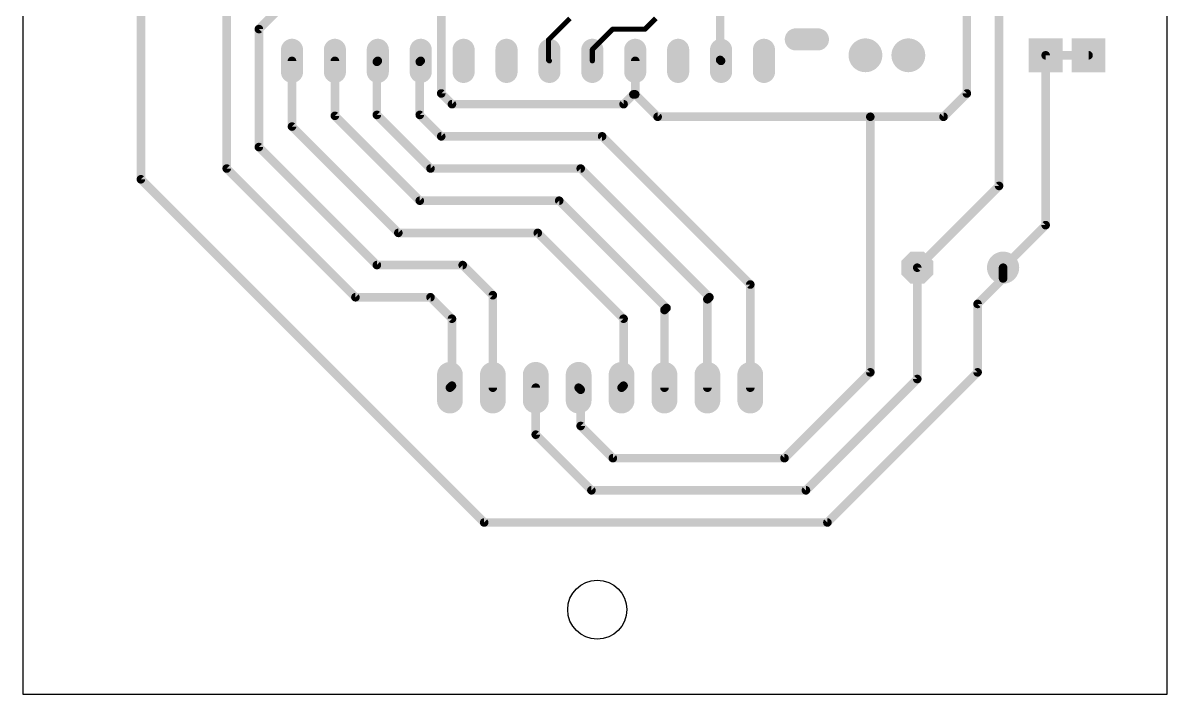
# Model space of a CAD drawing. Extents: x 0 to 67.7, y 0 to 71.7.
# Drawn here: x 0 to 67.7, y 0 to 39.7 of the extents above; entities that cross this region are included whole.
import ezdxf

# ---------------------------------------------------------------- set-up
doc = ezdxf.new("R2010")
doc.units = 0
for name, color, linetype in [('16', 132, 'CONTINUOUS'), ('17', 110, 'CONTINUOUS'), ('20', 31, 'CONTINUOUS')]:
    doc.layers.add(name, color=color, linetype=linetype)

# ---------------------------------------------------------------- blocks, each defined once
blk = doc.blocks.new('ROUNDP')
at = {"const_width": 0.5}
blk.add_lwpolyline([(0, -0.25, 1), (0, 0.25, 1), (0, -0.25)], format="xyb", dxfattribs=at)
blk = doc.blocks.new('OCTAGONP')
at = {"const_width": 0.5}
blk.add_lwpolyline([(-0.25, -0.1036), (-0.25, 0.1036), (-0.1036, 0.25), (0.1036, 0.25), (0.25, 0.1036), (0.25, -0.1036), (0.1036, -0.25), (-0.1036, -0.25), (-0.25, -0.1036), (-0.25, 0.1036)], dxfattribs=at)
blk = doc.blocks.new('LONGP100')
at = {"const_width": 1}
blk.add_lwpolyline([(-0.5, 0), (0.5, 0)], dxfattribs=at)
at = {"const_width": 0.5}
for points in [[(-0.5, 0.25, 1), (-0.5, -0.25)], [(0.5, -0.25, 1), (0.5, 0.25)]]:
    blk.add_lwpolyline(points, format="xyb", dxfattribs=at)
blk = doc.blocks.new('SQUAREP')
blk.add_solid([(-0.5, -0.5), (0.5, -0.5), (-0.5, 0.5), (0.5, 0.5)])

msp = doc.modelspace()

# ---------------------------------------------------------------- linework, layer by layer
at = {"layer": '16'}
for points, const_width in [([(6.985, 30.48), (6.985, 51.45)], 0.508), ([(55.88, 51.697), (55.88, 35.56)], 0.508), ([(57.785, 30.085), (57.785, 48.895)], 0.508), ([(41.275, 43.815), (41.275, 37.545)], 0.508), ([(12.065, 31.115), (12.065, 41.275)], 0.508), ([(13.97, 39.37), (15.9, 41.3)], 0.508), ([(24.765, 35.56), (24.765, 41.275)], 0.508), ([(32.385, 40.005), (31.115, 38.735)], 0.3048), ([(37.465, 40.005), (36.83, 39.37)], 0.3048), ([(13.97, 32.385), (13.97, 39.37)], 0.508), ([(34.925, 39.37), (33.71, 38.155)], 0.3048), ([(36.83, 39.37), (34.925, 39.37)], 0.3048), ([(31.115, 38.735), (31.115, 37.545)], 0.3048), ([(33.71, 38.155), (33.71, 37.49)], 0.3048), ([(60.544, 37.819), (63.084, 37.819)], 0.508), ([(60.544, 37.819), (60.544, 27.764)], 0.508), ([(15.93, 33.6), (15.93, 37.49)], 0.508), ([(18.47, 34.235), (18.47, 37.49)], 0.508), ([(20.955, 37.435), (21.01, 37.49)], 0.508), ([(20.955, 34.29), (20.955, 37.435)], 0.508), ([(23.495, 37.435), (23.55, 37.49)], 0.508), ([(23.495, 34.29), (23.495, 37.435)], 0.508), ([(31.115, 37.545), (31.17, 37.49)], 0.3048), ([(36.25, 35.505), (36.25, 37.49)], 0.508), ([(41.275, 37.545), (41.33, 37.49)], 0.508), ([(25.4, 34.925), (24.765, 35.56)], 0.508), ([(36.14, 35.505), (35.56, 34.925)], 0.508), ([(36.25, 35.505), (36.14, 35.505)], 0.508), ([(37.5754, 34.1796), (36.25, 35.505)], 0.508), ([(55.88, 35.56), (54.4996, 34.1796)], 0.508), ([(35.56, 34.925), (25.4, 34.925)], 0.508), ([(23.495, 29.21), (18.47, 34.235)], 0.508), ([(24.13, 31.115), (20.955, 34.29)], 0.508), ([(24.765, 33.02), (23.495, 34.29)], 0.508), ([(50.165, 34.1796), (37.5754, 34.1796)], 0.508), ([(54.4996, 34.1796), (50.165, 34.1796)], 0.508), ([(50.165, 19.05), (50.165, 34.1796)], 0.508), ([(22.225, 27.305), (15.93, 33.6)], 0.508), ([(34.29, 33.02), (24.765, 33.02)], 0.508), ([(43.06, 24.25), (34.29, 33.02)], 0.508), ([(20.955, 25.4), (13.97, 32.385)], 0.508), ([(19.685, 23.495), (12.065, 31.115)], 0.508), ([(33.02, 31.115), (24.13, 31.115)], 0.508), ([(40.64, 23.495), (33.02, 31.115)], 0.508), ([(27.305, 10.16), (6.985, 30.48)], 0.508), ([(52.945, 25.245), (57.785, 30.085)], 0.508), ([(31.75, 29.21), (23.495, 29.21)], 0.508), ([(38.1, 22.86), (31.75, 29.21)], 0.508), ([(60.544, 27.764), (58.025, 25.245)], 0.508), ([(30.48, 27.305), (22.225, 27.305)], 0.508), ([(35.56, 22.225), (30.48, 27.305)], 0.508), ([(26.035, 25.4), (20.955, 25.4)], 0.508), ([(27.82, 23.615), (26.035, 25.4)], 0.508), ([(52.945, 18.655), (52.945, 25.245)], 0.508), ([(58.025, 25.245), (58.025, 24.61)], 0.508), ([(43.06, 18.14), (43.06, 24.25)], 0.508), ([(58.025, 24.61), (56.515, 23.1)], 0.508), ([(24.13, 23.495), (19.685, 23.495)], 0.508), ([(25.4, 22.225), (24.13, 23.495)], 0.508), ([(27.82, 18.14), (27.82, 23.615)], 0.508), ([(40.52, 23.375), (40.64, 23.495)], 0.508), ([(37.98, 22.74), (38.1, 22.86)], 0.508), ([(40.52, 18.14), (40.52, 23.375)], 0.508), ([(56.515, 23.1), (56.515, 19.05)], 0.508), ([(25.4, 18.26), (25.4, 22.225)], 0.508), ([(35.56, 18.26), (35.56, 22.225)], 0.508), ([(37.98, 18.14), (37.98, 22.74)], 0.508), ([(45.085, 13.97), (50.165, 19.05)], 0.508), ([(56.515, 19.05), (47.625, 10.16)], 0.508), ([(25.28, 18.14), (25.4, 18.26)], 0.508), ([(30.36, 18.14), (30.36, 15.36)], 0.508), ([(32.9, 18.14), (33.02, 18.02)], 0.508), ([(35.44, 18.14), (35.56, 18.26)], 0.508), ([(46.355, 12.065), (52.945, 18.655)], 0.508), ([(33.02, 18.02), (33.02, 15.875)], 0.508), ([(30.36, 15.36), (33.655, 12.065)], 0.508), ([(33.02, 15.875), (34.925, 13.97)], 0.508), ([(34.925, 13.97), (45.085, 13.97)], 0.508), ([(33.655, 12.065), (46.355, 12.065)], 0.508), ([(47.625, 10.16), (27.305, 10.16)], 0.508)]:
    msp.add_lwpolyline(points, dxfattribs=dict(at, const_width=const_width))
for points, const_width in [([(14.097, 39.37, 1), (13.843, 39.37)], 0.254), ([(13.8802, 39.4598, 1), (14.0598, 39.2802)], 0.254), ([(34.925, 39.4462, 1), (34.925, 39.2938)], 0.1524), ([(34.9789, 39.3161, 1), (34.8711, 39.4239)], 0.1524), ([(36.7761, 39.4239, 1), (36.8839, 39.3161)], 0.1524), ([(36.83, 39.2938, 1), (36.83, 39.4462)], 0.1524), ([(31.1912, 38.735, 1), (31.0388, 38.735)], 0.1524), ([(31.0611, 38.7889, 1), (31.1689, 38.6811)], 0.1524), ([(33.7862, 38.155, 1), (33.6338, 38.155)], 0.1524), ([(33.6561, 38.2089, 1), (33.7639, 38.1011)], 0.1524), ([(60.544, 37.946, 1), (60.544, 37.692)], 0.254), ([(60.671, 37.819, 1), (60.417, 37.819)], 0.254), ([(63.084, 37.692, 1), (63.084, 37.946)], 0.254), ([(16.057, 37.49, 1), (15.803, 37.49)], 0.254), ([(18.597, 37.49, 1), (18.343, 37.49)], 0.254), ([(21.082, 37.435, 1), (20.828, 37.435)], 0.254), ([(20.8652, 37.5248, 1), (21.0448, 37.3452)], 0.254), ([(21.0998, 37.4002, 1), (20.9202, 37.5798)], 0.254), ([(23.622, 37.435, 1), (23.368, 37.435)], 0.254), ([(23.4052, 37.5248, 1), (23.5848, 37.3452)], 0.254), ([(23.6398, 37.4002, 1), (23.4602, 37.5798)], 0.254), ([(31.1689, 37.5989, 1), (31.0611, 37.4911)], 0.1524), ([(31.0388, 37.545, 1), (31.1912, 37.545)], 0.1524), ([(31.1161, 37.4361, 1), (31.2239, 37.5439)], 0.1524), ([(33.6338, 37.49, 1), (33.7862, 37.49)], 0.1524), ([(36.377, 37.49, 1), (36.123, 37.49)], 0.254), ([(41.3648, 37.6348, 1), (41.1852, 37.4552)], 0.254), ([(41.148, 37.545, 1), (41.402, 37.545)], 0.254), ([(41.2402, 37.4002, 1), (41.4198, 37.5798)], 0.254), ([(24.8548, 35.6498, 1), (24.6752, 35.4702)], 0.254), ([(24.638, 35.56, 1), (24.892, 35.56)], 0.254), ([(36.14, 35.632, 1), (36.14, 35.378)], 0.254), ([(36.2298, 35.4152, 1), (36.0502, 35.5948)], 0.254), ([(36.3398, 35.5948, 1), (36.1602, 35.4152)], 0.254), ([(36.123, 35.505, 1), (36.377, 35.505)], 0.254), ([(36.25, 35.378, 1), (36.25, 35.632)], 0.254), ([(55.753, 35.56, 1), (56.007, 35.56)], 0.254), ([(55.9698, 35.4702, 1), (55.7902, 35.6498)], 0.254), ([(25.4, 35.052, 1), (25.4, 34.798)], 0.254), ([(25.3102, 34.8352, 1), (25.4898, 35.0148)], 0.254), ([(35.4702, 35.0148, 1), (35.6498, 34.8352)], 0.254), ([(35.56, 34.798, 1), (35.56, 35.052)], 0.254), ([(18.5598, 34.3248, 1), (18.3802, 34.1452)], 0.254), ([(18.343, 34.235, 1), (18.597, 34.235)], 0.254), ([(21.0448, 34.3798, 1), (20.8652, 34.2002)], 0.254), ([(20.828, 34.29, 1), (21.082, 34.29)], 0.254), ([(23.5848, 34.3798, 1), (23.4052, 34.2002)], 0.254), ([(23.368, 34.29, 1), (23.622, 34.29)], 0.254), ([(37.5754, 34.3066, 1), (37.5754, 34.0526)], 0.254), ([(37.4856, 34.0898, 1), (37.6652, 34.2694)], 0.254), ([(50.165, 34.3066, 1), (50.165, 34.0526)], 0.254), ([(50.292, 34.1796, 1), (50.038, 34.1796)], 0.254), ([(50.165, 34.0526, 1), (50.165, 34.3066)], 0.254), ([(54.4098, 34.2694, 1), (54.5894, 34.0898)], 0.254), ([(54.4996, 34.0526, 1), (54.4996, 34.3066)], 0.254), ([(16.0198, 33.6898, 1), (15.8402, 33.5102)], 0.254), ([(15.803, 33.6, 1), (16.057, 33.6)], 0.254), ([(24.765, 33.147, 1), (24.765, 32.893)], 0.254), ([(24.6752, 32.9302, 1), (24.8548, 33.1098)], 0.254), ([(34.3798, 33.1098, 1), (34.2002, 32.9302)], 0.254), ([(34.29, 32.893, 1), (34.29, 33.147)], 0.254), ([(14.0598, 32.4748, 1), (13.8802, 32.2952)], 0.254), ([(13.843, 32.385, 1), (14.097, 32.385)], 0.254), ([(12.1548, 31.2048, 1), (11.9752, 31.0252)], 0.254), ([(11.938, 31.115, 1), (12.192, 31.115)], 0.254), ([(24.13, 31.242, 1), (24.13, 30.988)], 0.254), ([(24.0402, 31.0252, 1), (24.2198, 31.2048)], 0.254), ([(33.1098, 31.2048, 1), (32.9302, 31.0252)], 0.254), ([(33.02, 30.988, 1), (33.02, 31.242)], 0.254), ([(7.0748, 30.5698, 1), (6.8952, 30.3902)], 0.254), ([(6.858, 30.48, 1), (7.112, 30.48)], 0.254), ([(57.658, 30.085, 1), (57.912, 30.085)], 0.254), ([(57.8748, 29.9952, 1), (57.6952, 30.1748)], 0.254), ([(23.495, 29.337, 1), (23.495, 29.083)], 0.254), ([(23.4052, 29.1202, 1), (23.5848, 29.2998)], 0.254), ([(31.8398, 29.2998, 1), (31.6602, 29.1202)], 0.254), ([(31.75, 29.083, 1), (31.75, 29.337)], 0.254), ([(60.417, 27.764, 1), (60.671, 27.764)], 0.254), ([(60.6338, 27.6742, 1), (60.4542, 27.8538)], 0.254), ([(22.225, 27.432, 1), (22.225, 27.178)], 0.254), ([(22.1352, 27.2152, 1), (22.3148, 27.3948)], 0.254), ([(30.5698, 27.3948, 1), (30.3902, 27.2152)], 0.254), ([(30.48, 27.178, 1), (30.48, 27.432)], 0.254), ([(20.955, 25.527, 1), (20.955, 25.273)], 0.254), ([(20.8652, 25.3102, 1), (21.0448, 25.4898)], 0.254), ([(26.1248, 25.4898, 1), (25.9452, 25.3102)], 0.254), ([(26.035, 25.273, 1), (26.035, 25.527)], 0.254), ([(53.072, 25.245, 1), (52.818, 25.245)], 0.254), ([(52.8552, 25.3348, 1), (53.0348, 25.1552)], 0.254), ([(58.152, 25.245, 1), (57.898, 25.245)], 0.254), ([(57.9352, 25.3348, 1), (58.1148, 25.1552)], 0.254), ([(43.187, 24.25, 1), (42.933, 24.25)], 0.254), ([(42.9702, 24.1602, 1), (43.1498, 24.3398)], 0.254), ([(57.898, 24.61, 1), (58.152, 24.61)], 0.254), ([(58.1148, 24.5202, 1), (57.9352, 24.6998)], 0.254), ([(19.685, 23.622, 1), (19.685, 23.368)], 0.254), ([(19.5952, 23.4052, 1), (19.7748, 23.5848)], 0.254), ([(24.2198, 23.5848, 1), (24.0402, 23.4052)], 0.254), ([(24.13, 23.368, 1), (24.13, 23.622)], 0.254), ([(27.947, 23.615, 1), (27.693, 23.615)], 0.254), ([(27.7302, 23.5252, 1), (27.9098, 23.7048)], 0.254), ([(40.7298, 23.4052, 1), (40.5502, 23.5848)], 0.254), ([(40.5502, 23.4052, 1), (40.7298, 23.5848)], 0.254), ([(38.1898, 22.7702, 1), (38.0102, 22.9498)], 0.254), ([(38.0102, 22.7702, 1), (38.1898, 22.9498)], 0.254), ([(40.647, 23.375, 1), (40.393, 23.375)], 0.254), ([(40.4302, 23.4648, 1), (40.6098, 23.2852)], 0.254), ([(56.642, 23.1, 1), (56.388, 23.1)], 0.254), ([(56.4252, 23.1898, 1), (56.6048, 23.0102)], 0.254), ([(25.527, 22.225, 1), (25.273, 22.225)], 0.254), ([(25.3102, 22.1352, 1), (25.4898, 22.3148)], 0.254), ([(35.687, 22.225, 1), (35.433, 22.225)], 0.254), ([(35.4702, 22.1352, 1), (35.6498, 22.3148)], 0.254), ([(38.107, 22.74, 1), (37.853, 22.74)], 0.254), ([(37.8902, 22.8298, 1), (38.0698, 22.6502)], 0.254), ([(50.038, 19.05, 1), (50.292, 19.05)], 0.254), ([(50.2548, 18.9602, 1), (50.0752, 19.1398)], 0.254), ([(56.388, 19.05, 1), (56.642, 19.05)], 0.254), ([(56.6048, 18.9602, 1), (56.4252, 19.1398)], 0.254), ([(25.1902, 18.2298, 1), (25.3698, 18.0502)], 0.254), ([(25.273, 18.26, 1), (25.527, 18.26)], 0.254), ([(25.4898, 18.1702, 1), (25.3102, 18.3498)], 0.254), ([(30.487, 18.14, 1), (30.233, 18.14)], 0.254), ([(32.9898, 18.2298, 1), (32.8102, 18.0502)], 0.254), ([(35.3502, 18.2298, 1), (35.5298, 18.0502)], 0.254), ([(35.433, 18.26, 1), (35.687, 18.26)], 0.254), ([(35.6498, 18.1702, 1), (35.4702, 18.3498)], 0.254), ([(52.818, 18.655, 1), (53.072, 18.655)], 0.254), ([(53.0348, 18.5652, 1), (52.8552, 18.7448)], 0.254), ([(27.693, 18.14, 1), (27.947, 18.14)], 0.254), ([(33.147, 18.02, 1), (32.893, 18.02)], 0.254), ([(32.9302, 17.9302, 1), (33.1098, 18.1098)], 0.254), ([(37.853, 18.14, 1), (38.107, 18.14)], 0.254), ([(40.393, 18.14, 1), (40.647, 18.14)], 0.254), ([(42.933, 18.14, 1), (43.187, 18.14)], 0.254), ([(30.4498, 15.4498, 1), (30.2702, 15.2702)], 0.254), ([(33.1098, 15.9648, 1), (32.9302, 15.7852)], 0.254), ([(32.893, 15.875, 1), (33.147, 15.875)], 0.254), ([(30.233, 15.36, 1), (30.487, 15.36)], 0.254), ([(34.925, 14.097, 1), (34.925, 13.843)], 0.254), ([(34.8352, 13.8802, 1), (35.0148, 14.0598)], 0.254), ([(44.9952, 14.0598, 1), (45.1748, 13.8802)], 0.254), ([(45.085, 13.843, 1), (45.085, 14.097)], 0.254), ([(33.655, 12.192, 1), (33.655, 11.938)], 0.254), ([(33.5652, 11.9752, 1), (33.7448, 12.1548)], 0.254), ([(46.2652, 12.1548, 1), (46.4448, 11.9752)], 0.254), ([(46.355, 11.938, 1), (46.355, 12.192)], 0.254), ([(27.305, 10.287, 1), (27.305, 10.033)], 0.254), ([(27.2152, 10.0702, 1), (27.3948, 10.2498)], 0.254), ([(47.5352, 10.2498, 1), (47.7148, 10.0702)], 0.254), ([(47.625, 10.033, 1), (47.625, 10.287)], 0.254)]:
    msp.add_lwpolyline(points, format="xyb", dxfattribs=dict(at, const_width=const_width))
at = {"layer": '20'}
for p, q in [((0, 71.695), (0, 0)), ((67.735, 0), (67.735, 71.695)), ((0, 0), (67.735, 0))]:
    msp.add_line(p, q, dxfattribs=at)
msp.add_circle((34, 5), 1.75, dxfattribs=at)

# ---------------------------------------------------------------- block references
at = {"layer": '17', "xscale": 1.308, "yscale": 1.308}
msp.add_blockref('LONGP100', (46.41, 38.76), dxfattribs=at)
at = {"layer": '17'}
for name, p, xscale, yscale, rotation in [('LONGP100', (15.93, 37.49), 1.308, 1.308, 90), ('LONGP100', (18.47, 37.49), 1.308, 1.308, 90), ('LONGP100', (21.01, 37.49), 1.308, 1.308, 90), ('LONGP100', (23.55, 37.49), 1.308, 1.308, 90), ('LONGP100', (26.09, 37.49), 1.308, 1.308, 90), ('LONGP100', (28.63, 37.49), 1.308, 1.308, 90), ('LONGP100', (31.17, 37.49), 1.308, 1.308, 90), ('LONGP100', (33.71, 37.49), 1.308, 1.308, 90), ('LONGP100', (36.25, 37.49), 1.308, 1.308, 90), ('LONGP100', (38.79, 37.49), 1.308, 1.308, 90), ('LONGP100', (41.33, 37.49), 1.308, 1.308, 90), ('LONGP100', (43.87, 37.49), 1.308, 1.308, 90), ('ROUNDP', (49.876, 37.819), 2, 2, 90), ('ROUNDP', (52.416, 37.819), 2, 2, 90), ('SQUAREP', (60.544, 37.819), 2, 2, 90), ('SQUAREP', (63.084, 37.819), 2, 2, 90), ('OCTAGONP', (52.945, 25.245), 1.905, 1.905, 180), ('ROUNDP', (58.025, 25.245), 1.905, 1.905, 180), ('LONGP100', (25.28, 18.14), 1.524, 1.524, 270), ('LONGP100', (27.82, 18.14), 1.524, 1.524, 270), ('LONGP100', (30.36, 18.14), 1.524, 1.524, 270), ('LONGP100', (32.9, 18.14), 1.524, 1.524, 270), ('LONGP100', (35.44, 18.14), 1.524, 1.524, 270), ('LONGP100', (37.98, 18.14), 1.524, 1.524, 270), ('LONGP100', (40.52, 18.14), 1.524, 1.524, 270), ('LONGP100', (43.06, 18.14), 1.524, 1.524, 270)]:
    msp.add_blockref(name, p, dxfattribs=dict(at, xscale=xscale, yscale=yscale, rotation=rotation))

doc.saveas('drawing.dxf')
